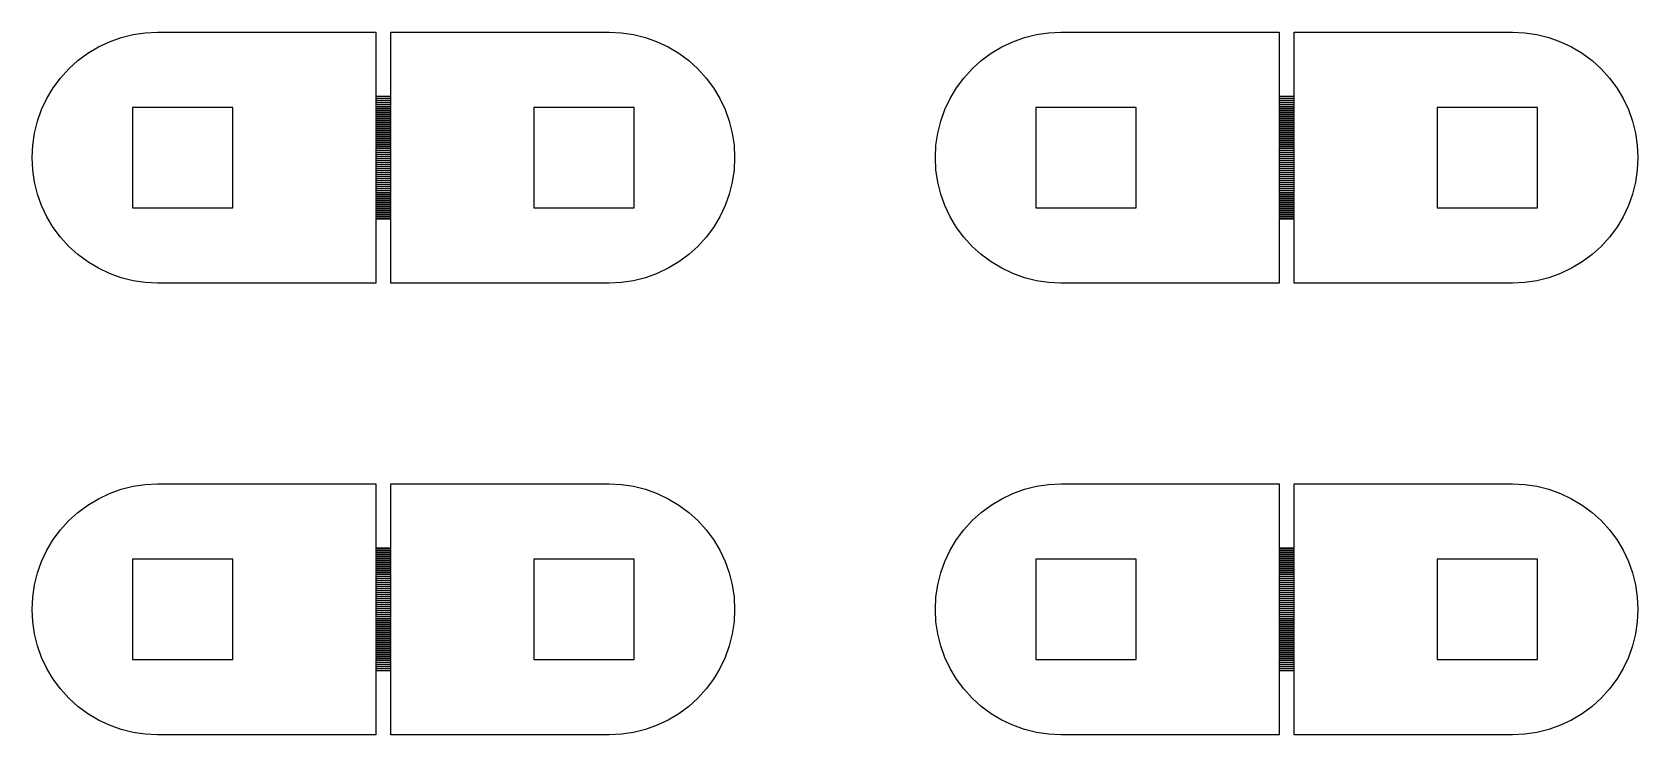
# Model space of a CAD drawing. Extents: x -17 to 130, y -40 to 112.
# Drawn here: x 20 to 52, y 20 to 34 of the extents above; entities that cross this region are included whole.
import ezdxf

# ---------------------------------------------------------------- set-up
doc = ezdxf.new("R2010")
doc.units = 0

msp = doc.modelspace()

# ---------------------------------------------------------------- linework, layer by layer
for p, q in [((21.7743, 33.8923), (22.0123, 33.952)), ((22.0123, 33.952), (22.255, 33.988)), ((22.255, 33.988), (22.5, 34)), ((22.5, 34), (26.85, 34)), ((26.85, 34), (26.85, 32.725)), ((27.15, 32.725), (27.15, 34)), ((27.15, 34), (31.5, 34)), ((31.5, 34), (31.745, 33.988)), ((31.745, 33.988), (31.9877, 33.952)), ((31.9877, 33.952), (32.2257, 33.8923)), ((39.7743, 33.8923), (40.0123, 33.952)), ((40.0123, 33.952), (40.255, 33.988)), ((40.255, 33.988), (40.5, 34)), ((40.5, 34), (44.85, 34)), ((44.85, 34), (44.85, 32.725)), ((45.15, 32.725), (45.15, 34)), ((45.15, 34), (49.5, 34)), ((49.5, 34), (49.745, 33.988)), ((49.745, 33.988), (49.9877, 33.952)), ((49.9877, 33.952), (50.2257, 33.8923)), ((21.1111, 33.5787), (21.3215, 33.7048)), ((21.3215, 33.7048), (21.5433, 33.8097)), ((21.5433, 33.8097), (21.7743, 33.8923)), ((32.2257, 33.8923), (32.4567, 33.8097)), ((32.4567, 33.8097), (32.6785, 33.7048)), ((32.6785, 33.7048), (32.8889, 33.5787)), ((39.1111, 33.5787), (39.3215, 33.7048)), ((39.3215, 33.7048), (39.5433, 33.8097)), ((39.5433, 33.8097), (39.7743, 33.8923)), ((50.2257, 33.8923), (50.4567, 33.8097)), ((50.4567, 33.8097), (50.6785, 33.7048)), ((50.6785, 33.7048), (50.8889, 33.5787)), ((20.7322, 33.2678), (20.914, 33.4325)), ((20.914, 33.4325), (21.1111, 33.5787)), ((32.8889, 33.5787), (33.086, 33.4325)), ((33.086, 33.4325), (33.2678, 33.2678)), ((38.7322, 33.2678), (38.914, 33.4325)), ((38.914, 33.4325), (39.1111, 33.5787)), ((50.8889, 33.5787), (51.086, 33.4325)), ((51.086, 33.4325), (51.2678, 33.2678)), ((20.4213, 32.8889), (20.5675, 33.086)), ((20.5675, 33.086), (20.7322, 33.2678)), ((33.2678, 33.2678), (33.4325, 33.086)), ((33.4325, 33.086), (33.5787, 32.8889)), ((38.4213, 32.8889), (38.5675, 33.086)), ((38.5675, 33.086), (38.7322, 33.2678)), ((51.2678, 33.2678), (51.4325, 33.086)), ((51.4325, 33.086), (51.5787, 32.8889)), ((20.1903, 32.4567), (20.2952, 32.6785)), ((20.2952, 32.6785), (20.4213, 32.8889)), ((26.85, 32.725), (27.15, 32.725)), ((27.15, 32.715), (26.85, 32.715)), ((26.85, 32.715), (26.85, 32.685)), ((26.85, 32.685), (27.15, 32.685)), ((27.15, 32.675), (26.85, 32.675)), ((26.85, 32.675), (26.85, 32.645)), ((26.85, 32.645), (27.15, 32.645)), ((27.15, 32.685), (27.15, 32.715)), ((27.15, 32.645), (27.15, 32.675)), ((33.5787, 32.8889), (33.7048, 32.6785)), ((33.7048, 32.6785), (33.8097, 32.4567)), ((38.1903, 32.4567), (38.2952, 32.6785)), ((38.2952, 32.6785), (38.4213, 32.8889)), ((44.85, 32.725), (45.15, 32.725)), ((45.15, 32.715), (44.85, 32.715)), ((44.85, 32.715), (44.85, 32.685)), ((44.85, 32.685), (45.15, 32.685)), ((45.15, 32.675), (44.85, 32.675)), ((44.85, 32.675), (44.85, 32.645)), ((44.85, 32.645), (45.15, 32.645)), ((45.15, 32.685), (45.15, 32.715)), ((45.15, 32.645), (45.15, 32.675)), ((51.5787, 32.8889), (51.7048, 32.6785)), ((51.7048, 32.6785), (51.8097, 32.4567)), ((20.1077, 32.2257), (20.1903, 32.4567)), ((24, 32.5), (22, 32.5)), ((22, 32.5), (22, 30.5)), ((24, 30.5), (24, 32.5)), ((27.15, 32.635), (26.85, 32.635)), ((26.85, 32.635), (26.85, 32.605)), ((26.85, 32.605), (27.15, 32.605)), ((27.15, 32.595), (26.85, 32.595)), ((26.85, 32.595), (26.85, 32.565)), ((26.85, 32.565), (27.15, 32.565)), ((27.15, 32.555), (26.85, 32.555)), ((26.85, 32.555), (26.85, 32.525)), ((26.85, 32.525), (27.15, 32.525)), ((27.15, 32.515), (26.85, 32.515)), ((26.85, 32.515), (26.85, 32.485)), ((26.85, 32.485), (27.15, 32.485)), ((27.15, 32.475), (26.85, 32.475)), ((26.85, 32.475), (26.85, 32.445)), ((26.85, 32.445), (27.15, 32.445)), ((27.15, 32.435), (26.85, 32.435)), ((26.85, 32.435), (26.85, 32.405)), ((26.85, 32.405), (27.15, 32.405)), ((27.15, 32.395), (26.85, 32.395)), ((26.85, 32.395), (26.85, 32.365)), ((26.85, 32.365), (27.15, 32.365)), ((27.15, 32.355), (26.85, 32.355)), ((26.85, 32.355), (26.85, 32.325)), ((26.85, 32.325), (27.15, 32.325)), ((27.15, 32.605), (27.15, 32.635)), ((27.15, 32.565), (27.15, 32.595)), ((27.15, 32.525), (27.15, 32.555)), ((27.15, 32.485), (27.15, 32.515)), ((27.15, 32.445), (27.15, 32.475)), ((27.15, 32.405), (27.15, 32.435)), ((27.15, 32.365), (27.15, 32.395)), ((27.15, 32.325), (27.15, 32.355)), ((32, 32.5), (30, 32.5)), ((30, 32.5), (30, 30.5)), ((32, 30.5), (32, 32.5)), ((33.8097, 32.4567), (33.8923, 32.2257)), ((38.1077, 32.2257), (38.1903, 32.4567)), ((42, 32.5), (40, 32.5)), ((40, 32.5), (40, 30.5)), ((42, 30.5), (42, 32.5)), ((45.15, 32.635), (44.85, 32.635)), ((44.85, 32.635), (44.85, 32.605)), ((44.85, 32.605), (45.15, 32.605)), ((45.15, 32.595), (44.85, 32.595)), ((44.85, 32.595), (44.85, 32.565)), ((44.85, 32.565), (45.15, 32.565)), ((45.15, 32.555), (44.85, 32.555)), ((44.85, 32.555), (44.85, 32.525)), ((44.85, 32.525), (45.15, 32.525)), ((45.15, 32.515), (44.85, 32.515)), ((44.85, 32.515), (44.85, 32.485)), ((44.85, 32.485), (45.15, 32.485)), ((45.15, 32.475), (44.85, 32.475)), ((44.85, 32.475), (44.85, 32.445)), ((44.85, 32.445), (45.15, 32.445)), ((45.15, 32.435), (44.85, 32.435)), ((44.85, 32.435), (44.85, 32.405)), ((44.85, 32.405), (45.15, 32.405)), ((45.15, 32.395), (44.85, 32.395)), ((44.85, 32.395), (44.85, 32.365)), ((44.85, 32.365), (45.15, 32.365)), ((45.15, 32.355), (44.85, 32.355)), ((44.85, 32.355), (44.85, 32.325)), ((44.85, 32.325), (45.15, 32.325)), ((45.15, 32.605), (45.15, 32.635)), ((45.15, 32.565), (45.15, 32.595)), ((45.15, 32.525), (45.15, 32.555)), ((45.15, 32.485), (45.15, 32.515)), ((45.15, 32.445), (45.15, 32.475)), ((45.15, 32.405), (45.15, 32.435)), ((45.15, 32.365), (45.15, 32.395)), ((45.15, 32.325), (45.15, 32.355)), ((50, 32.5), (48, 32.5)), ((48, 32.5), (48, 30.5)), ((50, 30.5), (50, 32.5)), ((51.8097, 32.4567), (51.8923, 32.2257)), ((20.048, 31.9877), (20.1077, 32.2257)), ((27.15, 32.315), (26.85, 32.315)), ((26.85, 32.315), (26.85, 32.285)), ((26.85, 32.285), (27.15, 32.285)), ((27.15, 32.275), (26.85, 32.275)), ((26.85, 32.275), (26.85, 32.245)), ((26.85, 32.245), (27.15, 32.245)), ((27.15, 32.235), (26.85, 32.235)), ((26.85, 32.235), (26.85, 32.205)), ((26.85, 32.205), (27.15, 32.205)), ((27.15, 32.195), (26.85, 32.195)), ((26.85, 32.195), (26.85, 32.165)), ((26.85, 32.165), (27.15, 32.165)), ((27.15, 32.155), (26.85, 32.155)), ((26.85, 32.155), (26.85, 32.125)), ((26.85, 32.125), (27.15, 32.125)), ((27.15, 32.115), (26.85, 32.115)), ((26.85, 32.115), (26.85, 32.085)), ((26.85, 32.085), (27.15, 32.085)), ((27.15, 32.075), (26.85, 32.075)), ((26.85, 32.075), (26.85, 32.045)), ((26.85, 32.045), (27.15, 32.045)), ((27.15, 32.035), (26.85, 32.035)), ((26.85, 32.035), (26.85, 32.005)), ((26.85, 32.005), (27.15, 32.005)), ((27.15, 32.285), (27.15, 32.315)), ((27.15, 32.245), (27.15, 32.275)), ((27.15, 32.205), (27.15, 32.235)), ((27.15, 32.165), (27.15, 32.195)), ((27.15, 32.125), (27.15, 32.155)), ((27.15, 32.085), (27.15, 32.115)), ((27.15, 32.045), (27.15, 32.075)), ((27.15, 32.005), (27.15, 32.035)), ((33.8923, 32.2257), (33.952, 31.9877)), ((38.048, 31.9877), (38.1077, 32.2257)), ((45.15, 32.315), (44.85, 32.315)), ((44.85, 32.315), (44.85, 32.285)), ((44.85, 32.285), (45.15, 32.285)), ((45.15, 32.275), (44.85, 32.275)), ((44.85, 32.275), (44.85, 32.245)), ((44.85, 32.245), (45.15, 32.245)), ((45.15, 32.235), (44.85, 32.235)), ((44.85, 32.235), (44.85, 32.205)), ((44.85, 32.205), (45.15, 32.205)), ((45.15, 32.195), (44.85, 32.195)), ((44.85, 32.195), (44.85, 32.165)), ((44.85, 32.165), (45.15, 32.165)), ((45.15, 32.155), (44.85, 32.155)), ((44.85, 32.155), (44.85, 32.125)), ((44.85, 32.125), (45.15, 32.125)), ((45.15, 32.115), (44.85, 32.115)), ((44.85, 32.115), (44.85, 32.085)), ((44.85, 32.085), (45.15, 32.085)), ((45.15, 32.075), (44.85, 32.075)), ((44.85, 32.075), (44.85, 32.045)), ((44.85, 32.045), (45.15, 32.045)), ((45.15, 32.035), (44.85, 32.035)), ((44.85, 32.035), (44.85, 32.005)), ((44.85, 32.005), (45.15, 32.005)), ((45.15, 32.285), (45.15, 32.315)), ((45.15, 32.245), (45.15, 32.275)), ((45.15, 32.205), (45.15, 32.235)), ((45.15, 32.165), (45.15, 32.195)), ((45.15, 32.125), (45.15, 32.155)), ((45.15, 32.085), (45.15, 32.115)), ((45.15, 32.045), (45.15, 32.075)), ((45.15, 32.005), (45.15, 32.035)), ((51.8923, 32.2257), (51.952, 31.9877)), ((20, 31.5), (20.012, 31.745)), ((20.012, 31.745), (20.048, 31.9877)), ((27.15, 31.995), (26.85, 31.995)), ((26.85, 31.995), (26.85, 31.965)), ((26.85, 31.965), (27.15, 31.965)), ((27.15, 31.955), (26.85, 31.955)), ((26.85, 31.955), (26.85, 31.925)), ((26.85, 31.925), (27.15, 31.925)), ((27.15, 31.915), (26.85, 31.915)), ((26.85, 31.915), (26.85, 31.885)), ((26.85, 31.885), (27.15, 31.885)), ((27.15, 31.875), (26.85, 31.875)), ((26.85, 31.875), (26.85, 31.845)), ((26.85, 31.845), (27.15, 31.845)), ((27.15, 31.835), (26.85, 31.835)), ((26.85, 31.835), (26.85, 31.805)), ((26.85, 31.805), (27.15, 31.805)), ((27.15, 31.795), (26.85, 31.795)), ((26.85, 31.795), (26.85, 31.765)), ((26.85, 31.765), (27.15, 31.765)), ((27.15, 31.755), (26.85, 31.755)), ((26.85, 31.755), (26.85, 31.725)), ((26.85, 31.725), (27.15, 31.725)), ((27.15, 31.715), (26.85, 31.715)), ((26.85, 31.715), (26.85, 31.685)), ((26.85, 31.685), (27.15, 31.685)), ((27.15, 31.965), (27.15, 31.995)), ((27.15, 31.925), (27.15, 31.955)), ((27.15, 31.885), (27.15, 31.915)), ((27.15, 31.845), (27.15, 31.875)), ((27.15, 31.805), (27.15, 31.835)), ((27.15, 31.765), (27.15, 31.795)), ((27.15, 31.725), (27.15, 31.755)), ((27.15, 31.685), (27.15, 31.715)), ((33.952, 31.9877), (33.988, 31.745)), ((33.988, 31.745), (34, 31.5)), ((38, 31.5), (38.012, 31.745)), ((38.012, 31.745), (38.048, 31.9877)), ((45.15, 31.995), (44.85, 31.995)), ((44.85, 31.995), (44.85, 31.965)), ((44.85, 31.965), (45.15, 31.965)), ((45.15, 31.955), (44.85, 31.955)), ((44.85, 31.955), (44.85, 31.925)), ((44.85, 31.925), (45.15, 31.925)), ((45.15, 31.915), (44.85, 31.915)), ((44.85, 31.915), (44.85, 31.885)), ((44.85, 31.885), (45.15, 31.885)), ((45.15, 31.875), (44.85, 31.875)), ((44.85, 31.875), (44.85, 31.845)), ((44.85, 31.845), (45.15, 31.845)), ((45.15, 31.835), (44.85, 31.835)), ((44.85, 31.835), (44.85, 31.805)), ((44.85, 31.805), (45.15, 31.805)), ((45.15, 31.795), (44.85, 31.795)), ((44.85, 31.795), (44.85, 31.765)), ((44.85, 31.765), (45.15, 31.765)), ((45.15, 31.755), (44.85, 31.755)), ((44.85, 31.755), (44.85, 31.725)), ((44.85, 31.725), (45.15, 31.725)), ((45.15, 31.715), (44.85, 31.715)), ((44.85, 31.715), (44.85, 31.685)), ((44.85, 31.685), (45.15, 31.685)), ((45.15, 31.965), (45.15, 31.995)), ((45.15, 31.925), (45.15, 31.955)), ((45.15, 31.885), (45.15, 31.915)), ((45.15, 31.845), (45.15, 31.875)), ((45.15, 31.805), (45.15, 31.835)), ((45.15, 31.765), (45.15, 31.795)), ((45.15, 31.725), (45.15, 31.755)), ((45.15, 31.685), (45.15, 31.715)), ((51.952, 31.9877), (51.988, 31.745)), ((51.988, 31.745), (52, 31.5)), ((20.012, 31.255), (20, 31.5)), ((27.15, 31.675), (26.85, 31.675)), ((26.85, 31.675), (26.85, 31.645)), ((26.85, 31.645), (27.15, 31.645)), ((27.15, 31.635), (26.85, 31.635)), ((26.85, 31.635), (26.85, 31.605)), ((26.85, 31.605), (27.15, 31.605)), ((27.15, 31.595), (26.85, 31.595)), ((26.85, 31.595), (26.85, 31.565)), ((26.85, 31.565), (27.15, 31.565)), ((27.15, 31.555), (26.85, 31.555)), ((26.85, 31.555), (26.85, 31.525)), ((26.85, 31.525), (27.15, 31.525)), ((27.15, 31.515), (26.85, 31.515)), ((26.85, 31.515), (26.85, 31.485)), ((26.85, 31.485), (27.15, 31.485)), ((27.15, 31.475), (26.85, 31.475)), ((26.85, 31.475), (26.85, 31.445)), ((26.85, 31.445), (27.15, 31.445)), ((27.15, 31.435), (26.85, 31.435)), ((26.85, 31.435), (26.85, 31.405)), ((26.85, 31.405), (27.15, 31.405)), ((27.15, 31.395), (26.85, 31.395)), ((26.85, 31.395), (26.85, 31.365)), ((26.85, 31.365), (27.15, 31.365)), ((27.15, 31.645), (27.15, 31.675)), ((27.15, 31.605), (27.15, 31.635)), ((27.15, 31.565), (27.15, 31.595)), ((27.15, 31.525), (27.15, 31.555)), ((27.15, 31.485), (27.15, 31.515)), ((27.15, 31.445), (27.15, 31.475)), ((27.15, 31.405), (27.15, 31.435)), ((27.15, 31.365), (27.15, 31.395)), ((34, 31.5), (33.988, 31.255)), ((38.012, 31.255), (38, 31.5)), ((45.15, 31.675), (44.85, 31.675)), ((44.85, 31.675), (44.85, 31.645)), ((44.85, 31.645), (45.15, 31.645)), ((45.15, 31.635), (44.85, 31.635)), ((44.85, 31.635), (44.85, 31.605)), ((44.85, 31.605), (45.15, 31.605)), ((45.15, 31.595), (44.85, 31.595)), ((44.85, 31.595), (44.85, 31.565)), ((44.85, 31.565), (45.15, 31.565)), ((45.15, 31.555), (44.85, 31.555)), ((44.85, 31.555), (44.85, 31.525)), ((44.85, 31.525), (45.15, 31.525)), ((45.15, 31.515), (44.85, 31.515)), ((44.85, 31.515), (44.85, 31.485)), ((44.85, 31.485), (45.15, 31.485)), ((45.15, 31.475), (44.85, 31.475)), ((44.85, 31.475), (44.85, 31.445)), ((44.85, 31.445), (45.15, 31.445)), ((45.15, 31.435), (44.85, 31.435)), ((44.85, 31.435), (44.85, 31.405)), ((44.85, 31.405), (45.15, 31.405)), ((45.15, 31.395), (44.85, 31.395)), ((44.85, 31.395), (44.85, 31.365)), ((44.85, 31.365), (45.15, 31.365)), ((45.15, 31.645), (45.15, 31.675)), ((45.15, 31.605), (45.15, 31.635)), ((45.15, 31.565), (45.15, 31.595)), ((45.15, 31.525), (45.15, 31.555)), ((45.15, 31.485), (45.15, 31.515)), ((45.15, 31.445), (45.15, 31.475)), ((45.15, 31.405), (45.15, 31.435)), ((45.15, 31.365), (45.15, 31.395)), ((52, 31.5), (51.988, 31.255)), ((20.048, 31.0123), (20.012, 31.255)), ((27.15, 31.355), (26.85, 31.355)), ((26.85, 31.355), (26.85, 31.325)), ((26.85, 31.325), (27.15, 31.325)), ((27.15, 31.315), (26.85, 31.315)), ((26.85, 31.315), (26.85, 31.285)), ((26.85, 31.285), (27.15, 31.285)), ((27.15, 31.275), (26.85, 31.275)), ((26.85, 31.275), (26.85, 31.245)), ((26.85, 31.245), (27.15, 31.245)), ((27.15, 31.235), (26.85, 31.235)), ((26.85, 31.235), (26.85, 31.205)), ((26.85, 31.205), (27.15, 31.205)), ((27.15, 31.195), (26.85, 31.195)), ((26.85, 31.195), (26.85, 31.165)), ((26.85, 31.165), (27.15, 31.165)), ((27.15, 31.155), (26.85, 31.155)), ((26.85, 31.155), (26.85, 31.125)), ((26.85, 31.125), (27.15, 31.125)), ((27.15, 31.115), (26.85, 31.115)), ((26.85, 31.115), (26.85, 31.085)), ((26.85, 31.085), (27.15, 31.085)), ((27.15, 31.075), (26.85, 31.075)), ((26.85, 31.075), (26.85, 31.045)), ((26.85, 31.045), (27.15, 31.045)), ((27.15, 31.325), (27.15, 31.355)), ((27.15, 31.285), (27.15, 31.315)), ((27.15, 31.245), (27.15, 31.275)), ((27.15, 31.205), (27.15, 31.235)), ((27.15, 31.165), (27.15, 31.195)), ((27.15, 31.125), (27.15, 31.155)), ((27.15, 31.085), (27.15, 31.115)), ((27.15, 31.045), (27.15, 31.075)), ((33.988, 31.255), (33.952, 31.0123)), ((38.048, 31.0123), (38.012, 31.255)), ((45.15, 31.355), (44.85, 31.355)), ((44.85, 31.355), (44.85, 31.325)), ((44.85, 31.325), (45.15, 31.325)), ((45.15, 31.315), (44.85, 31.315)), ((44.85, 31.315), (44.85, 31.285)), ((44.85, 31.285), (45.15, 31.285)), ((45.15, 31.275), (44.85, 31.275)), ((44.85, 31.275), (44.85, 31.245)), ((44.85, 31.245), (45.15, 31.245)), ((45.15, 31.235), (44.85, 31.235)), ((44.85, 31.235), (44.85, 31.205)), ((44.85, 31.205), (45.15, 31.205)), ((45.15, 31.195), (44.85, 31.195)), ((44.85, 31.195), (44.85, 31.165)), ((44.85, 31.165), (45.15, 31.165)), ((45.15, 31.155), (44.85, 31.155)), ((44.85, 31.155), (44.85, 31.125)), ((44.85, 31.125), (45.15, 31.125)), ((45.15, 31.115), (44.85, 31.115)), ((44.85, 31.115), (44.85, 31.085)), ((44.85, 31.085), (45.15, 31.085)), ((45.15, 31.075), (44.85, 31.075)), ((44.85, 31.075), (44.85, 31.045)), ((44.85, 31.045), (45.15, 31.045)), ((45.15, 31.325), (45.15, 31.355)), ((45.15, 31.285), (45.15, 31.315)), ((45.15, 31.245), (45.15, 31.275)), ((45.15, 31.205), (45.15, 31.235)), ((45.15, 31.165), (45.15, 31.195)), ((45.15, 31.125), (45.15, 31.155)), ((45.15, 31.085), (45.15, 31.115)), ((45.15, 31.045), (45.15, 31.075)), ((51.988, 31.255), (51.952, 31.0123)), ((20.1077, 30.7743), (20.048, 31.0123)), ((20.1903, 30.5433), (20.1077, 30.7743)), ((27.15, 31.035), (26.85, 31.035)), ((26.85, 31.035), (26.85, 31.005)), ((26.85, 31.005), (27.15, 31.005)), ((27.15, 30.995), (26.85, 30.995)), ((26.85, 30.995), (26.85, 30.965)), ((26.85, 30.965), (27.15, 30.965)), ((27.15, 30.955), (26.85, 30.955)), ((26.85, 30.955), (26.85, 30.925)), ((26.85, 30.925), (27.15, 30.925)), ((27.15, 30.915), (26.85, 30.915)), ((26.85, 30.915), (26.85, 30.885)), ((26.85, 30.885), (27.15, 30.885)), ((27.15, 30.875), (26.85, 30.875)), ((26.85, 30.875), (26.85, 30.845)), ((26.85, 30.845), (27.15, 30.845)), ((27.15, 30.835), (26.85, 30.835)), ((26.85, 30.835), (26.85, 30.805)), ((26.85, 30.805), (27.15, 30.805)), ((27.15, 30.795), (26.85, 30.795)), ((26.85, 30.795), (26.85, 30.765)), ((26.85, 30.765), (27.15, 30.765)), ((27.15, 30.755), (26.85, 30.755)), ((26.85, 30.755), (26.85, 30.725)), ((26.85, 30.725), (27.15, 30.725)), ((27.15, 31.005), (27.15, 31.035)), ((27.15, 30.965), (27.15, 30.995)), ((27.15, 30.925), (27.15, 30.955)), ((27.15, 30.885), (27.15, 30.915)), ((27.15, 30.845), (27.15, 30.875)), ((27.15, 30.805), (27.15, 30.835)), ((27.15, 30.765), (27.15, 30.795)), ((27.15, 30.725), (27.15, 30.755)), ((33.8923, 30.7743), (33.8097, 30.5433)), ((33.952, 31.0123), (33.8923, 30.7743)), ((38.1077, 30.7743), (38.048, 31.0123)), ((38.1903, 30.5433), (38.1077, 30.7743)), ((45.15, 31.035), (44.85, 31.035)), ((44.85, 31.035), (44.85, 31.005)), ((44.85, 31.005), (45.15, 31.005)), ((45.15, 30.995), (44.85, 30.995)), ((44.85, 30.995), (44.85, 30.965)), ((44.85, 30.965), (45.15, 30.965)), ((45.15, 30.955), (44.85, 30.955)), ((44.85, 30.955), (44.85, 30.925)), ((44.85, 30.925), (45.15, 30.925)), ((45.15, 30.915), (44.85, 30.915)), ((44.85, 30.915), (44.85, 30.885)), ((44.85, 30.885), (45.15, 30.885)), ((45.15, 30.875), (44.85, 30.875)), ((44.85, 30.875), (44.85, 30.845)), ((44.85, 30.845), (45.15, 30.845)), ((45.15, 30.835), (44.85, 30.835)), ((44.85, 30.835), (44.85, 30.805)), ((44.85, 30.805), (45.15, 30.805)), ((45.15, 30.795), (44.85, 30.795)), ((44.85, 30.795), (44.85, 30.765)), ((44.85, 30.765), (45.15, 30.765)), ((45.15, 30.755), (44.85, 30.755)), ((44.85, 30.755), (44.85, 30.725)), ((44.85, 30.725), (45.15, 30.725)), ((45.15, 31.005), (45.15, 31.035)), ((45.15, 30.965), (45.15, 30.995)), ((45.15, 30.925), (45.15, 30.955)), ((45.15, 30.885), (45.15, 30.915)), ((45.15, 30.845), (45.15, 30.875)), ((45.15, 30.805), (45.15, 30.835)), ((45.15, 30.765), (45.15, 30.795)), ((45.15, 30.725), (45.15, 30.755)), ((51.8923, 30.7743), (51.8097, 30.5433)), ((51.952, 31.0123), (51.8923, 30.7743)), ((20.2952, 30.3215), (20.1903, 30.5433)), ((22, 30.5), (24, 30.5)), ((27.15, 30.715), (26.85, 30.715)), ((26.85, 30.715), (26.85, 30.685)), ((26.85, 30.685), (27.15, 30.685)), ((27.15, 30.675), (26.85, 30.675)), ((26.85, 30.675), (26.85, 30.645)), ((26.85, 30.645), (27.15, 30.645)), ((27.15, 30.635), (26.85, 30.635)), ((26.85, 30.635), (26.85, 30.605)), ((26.85, 30.605), (27.15, 30.605)), ((27.15, 30.595), (26.85, 30.595)), ((26.85, 30.595), (26.85, 30.565)), ((26.85, 30.565), (27.15, 30.565)), ((27.15, 30.555), (26.85, 30.555)), ((26.85, 30.555), (26.85, 30.525)), ((26.85, 30.525), (27.15, 30.525)), ((27.15, 30.515), (26.85, 30.515)), ((26.85, 30.515), (26.85, 30.485)), ((26.85, 30.485), (27.15, 30.485)), ((27.15, 30.475), (26.85, 30.475)), ((26.85, 30.475), (26.85, 30.445)), ((26.85, 30.445), (27.15, 30.445)), ((27.15, 30.435), (26.85, 30.435)), ((26.85, 30.435), (26.85, 30.405)), ((26.85, 30.405), (27.15, 30.405)), ((27.15, 30.685), (27.15, 30.715)), ((27.15, 30.645), (27.15, 30.675)), ((27.15, 30.605), (27.15, 30.635)), ((27.15, 30.565), (27.15, 30.595)), ((27.15, 30.525), (27.15, 30.555)), ((27.15, 30.485), (27.15, 30.515)), ((27.15, 30.445), (27.15, 30.475)), ((27.15, 30.405), (27.15, 30.435)), ((30, 30.5), (32, 30.5)), ((33.8097, 30.5433), (33.7048, 30.3215)), ((38.2952, 30.3215), (38.1903, 30.5433)), ((40, 30.5), (42, 30.5)), ((45.15, 30.715), (44.85, 30.715)), ((44.85, 30.715), (44.85, 30.685)), ((44.85, 30.685), (45.15, 30.685)), ((45.15, 30.675), (44.85, 30.675)), ((44.85, 30.675), (44.85, 30.645)), ((44.85, 30.645), (45.15, 30.645)), ((45.15, 30.635), (44.85, 30.635)), ((44.85, 30.635), (44.85, 30.605)), ((44.85, 30.605), (45.15, 30.605)), ((45.15, 30.595), (44.85, 30.595)), ((44.85, 30.595), (44.85, 30.565)), ((44.85, 30.565), (45.15, 30.565)), ((45.15, 30.555), (44.85, 30.555)), ((44.85, 30.555), (44.85, 30.525)), ((44.85, 30.525), (45.15, 30.525)), ((45.15, 30.515), (44.85, 30.515)), ((44.85, 30.515), (44.85, 30.485)), ((44.85, 30.485), (45.15, 30.485)), ((45.15, 30.475), (44.85, 30.475)), ((44.85, 30.475), (44.85, 30.445)), ((44.85, 30.445), (45.15, 30.445)), ((45.15, 30.435), (44.85, 30.435)), ((44.85, 30.435), (44.85, 30.405)), ((44.85, 30.405), (45.15, 30.405)), ((45.15, 30.685), (45.15, 30.715)), ((45.15, 30.645), (45.15, 30.675)), ((45.15, 30.605), (45.15, 30.635)), ((45.15, 30.565), (45.15, 30.595)), ((45.15, 30.525), (45.15, 30.555)), ((45.15, 30.485), (45.15, 30.515)), ((45.15, 30.445), (45.15, 30.475)), ((45.15, 30.405), (45.15, 30.435)), ((48, 30.5), (50, 30.5)), ((51.8097, 30.5433), (51.7048, 30.3215)), ((20.4213, 30.1111), (20.2952, 30.3215)), ((20.5675, 29.914), (20.4213, 30.1111)), ((27.15, 30.395), (26.85, 30.395)), ((26.85, 30.395), (26.85, 30.365)), ((26.85, 30.365), (27.15, 30.365)), ((27.15, 30.355), (26.85, 30.355)), ((26.85, 30.355), (26.85, 30.325)), ((26.85, 30.325), (27.15, 30.325)), ((27.15, 30.315), (26.85, 30.315)), ((26.85, 30.315), (26.85, 30.285)), ((26.85, 30.285), (27.15, 30.285)), ((27.15, 30.275), (26.85, 30.275)), ((26.85, 30.275), (26.85, 29)), ((27.15, 30.365), (27.15, 30.395)), ((27.15, 30.325), (27.15, 30.355)), ((27.15, 30.285), (27.15, 30.315)), ((27.15, 29), (27.15, 30.275)), ((33.5787, 30.1111), (33.4325, 29.914)), ((33.7048, 30.3215), (33.5787, 30.1111)), ((38.4213, 30.1111), (38.2952, 30.3215)), ((38.5675, 29.914), (38.4213, 30.1111)), ((45.15, 30.395), (44.85, 30.395)), ((44.85, 30.395), (44.85, 30.365)), ((44.85, 30.365), (45.15, 30.365)), ((45.15, 30.355), (44.85, 30.355)), ((44.85, 30.355), (44.85, 30.325)), ((44.85, 30.325), (45.15, 30.325)), ((45.15, 30.315), (44.85, 30.315)), ((44.85, 30.315), (44.85, 30.285)), ((44.85, 30.285), (45.15, 30.285)), ((45.15, 30.275), (44.85, 30.275)), ((44.85, 30.275), (44.85, 29)), ((45.15, 30.365), (45.15, 30.395)), ((45.15, 30.325), (45.15, 30.355)), ((45.15, 30.285), (45.15, 30.315)), ((45.15, 29), (45.15, 30.275)), ((51.5787, 30.1111), (51.4325, 29.914)), ((51.7048, 30.3215), (51.5787, 30.1111)), ((20.7322, 29.7322), (20.5675, 29.914)), ((33.4325, 29.914), (33.2678, 29.7322)), ((38.7322, 29.7322), (38.5675, 29.914)), ((51.4325, 29.914), (51.2678, 29.7322)), ((20.914, 29.5675), (20.7322, 29.7322)), ((21.1111, 29.4213), (20.914, 29.5675)), ((33.086, 29.5675), (32.8889, 29.4213)), ((33.2678, 29.7322), (33.086, 29.5675)), ((38.914, 29.5675), (38.7322, 29.7322)), ((39.1111, 29.4213), (38.914, 29.5675)), ((51.086, 29.5675), (50.8889, 29.4213)), ((51.2678, 29.7322), (51.086, 29.5675)), ((21.3215, 29.2952), (21.1111, 29.4213)), ((21.5433, 29.1903), (21.3215, 29.2952)), ((21.7743, 29.1077), (21.5433, 29.1903)), ((32.4567, 29.1903), (32.2257, 29.1077)), ((32.6785, 29.2952), (32.4567, 29.1903)), ((32.8889, 29.4213), (32.6785, 29.2952)), ((39.3215, 29.2952), (39.1111, 29.4213)), ((39.5433, 29.1903), (39.3215, 29.2952)), ((39.7743, 29.1077), (39.5433, 29.1903)), ((50.4567, 29.1903), (50.2257, 29.1077)), ((50.6785, 29.2952), (50.4567, 29.1903)), ((50.8889, 29.4213), (50.6785, 29.2952)), ((22.0123, 29.048), (21.7743, 29.1077)), ((22.255, 29.012), (22.0123, 29.048)), ((22.5, 29), (22.255, 29.012)), ((26.85, 29), (22.5, 29)), ((31.5, 29), (27.15, 29)), ((31.745, 29.012), (31.5, 29)), ((31.9877, 29.048), (31.745, 29.012)), ((32.2257, 29.1077), (31.9877, 29.048)), ((40.0123, 29.048), (39.7743, 29.1077)), ((40.255, 29.012), (40.0123, 29.048)), ((40.5, 29), (40.255, 29.012)), ((44.85, 29), (40.5, 29)), ((49.5, 29), (45.15, 29)), ((49.745, 29.012), (49.5, 29)), ((49.9877, 29.048), (49.745, 29.012)), ((50.2257, 29.1077), (49.9877, 29.048)), ((22.0123, 24.952), (22.255, 24.988)), ((22.255, 24.988), (22.5, 25)), ((22.5, 25), (26.85, 25)), ((26.85, 25), (26.85, 23.725)), ((27.15, 23.725), (27.15, 25)), ((27.15, 25), (31.5, 25)), ((31.5, 25), (31.745, 24.988)), ((31.745, 24.988), (31.9877, 24.952)), ((40.0123, 24.952), (40.255, 24.988)), ((40.255, 24.988), (40.5, 25)), ((40.5, 25), (44.85, 25)), ((44.85, 25), (44.85, 23.725)), ((45.15, 23.725), (45.15, 25)), ((45.15, 25), (49.5, 25)), ((49.5, 25), (49.745, 24.988)), ((49.745, 24.988), (49.9877, 24.952)), ((21.1111, 24.5787), (21.3215, 24.7048)), ((21.3215, 24.7048), (21.5433, 24.8097)), ((21.5433, 24.8097), (21.7743, 24.8923)), ((21.7743, 24.8923), (22.0123, 24.952)), ((31.9877, 24.952), (32.2257, 24.8923)), ((32.2257, 24.8923), (32.4567, 24.8097)), ((32.4567, 24.8097), (32.6785, 24.7048)), ((32.6785, 24.7048), (32.8889, 24.5787)), ((39.1111, 24.5787), (39.3215, 24.7048)), ((39.3215, 24.7048), (39.5433, 24.8097)), ((39.5433, 24.8097), (39.7743, 24.8923)), ((39.7743, 24.8923), (40.0123, 24.952)), ((49.9877, 24.952), (50.2257, 24.8923)), ((50.2257, 24.8923), (50.4567, 24.8097)), ((50.4567, 24.8097), (50.6785, 24.7048)), ((50.6785, 24.7048), (50.8889, 24.5787)), ((20.7322, 24.2678), (20.914, 24.4325)), ((20.914, 24.4325), (21.1111, 24.5787)), ((32.8889, 24.5787), (33.086, 24.4325)), ((33.086, 24.4325), (33.2678, 24.2678)), ((38.7322, 24.2678), (38.914, 24.4325)), ((38.914, 24.4325), (39.1111, 24.5787)), ((50.8889, 24.5787), (51.086, 24.4325)), ((51.086, 24.4325), (51.2678, 24.2678)), ((20.4213, 23.8889), (20.5675, 24.086)), ((20.5675, 24.086), (20.7322, 24.2678)), ((33.2678, 24.2678), (33.4325, 24.086)), ((33.4325, 24.086), (33.5787, 23.8889)), ((38.4213, 23.8889), (38.5675, 24.086)), ((38.5675, 24.086), (38.7322, 24.2678)), ((51.2678, 24.2678), (51.4325, 24.086)), ((51.4325, 24.086), (51.5787, 23.8889)), ((20.2952, 23.6785), (20.4213, 23.8889)), ((26.85, 23.725), (27.15, 23.725)), ((27.15, 23.715), (26.85, 23.715)), ((26.85, 23.715), (26.85, 23.685)), ((26.85, 23.685), (27.15, 23.685)), ((27.15, 23.685), (27.15, 23.715)), ((33.5787, 23.8889), (33.7048, 23.6785)), ((38.2952, 23.6785), (38.4213, 23.8889)), ((44.85, 23.725), (45.15, 23.725)), ((45.15, 23.715), (44.85, 23.715)), ((44.85, 23.715), (44.85, 23.685)), ((44.85, 23.685), (45.15, 23.685)), ((45.15, 23.685), (45.15, 23.715)), ((51.5787, 23.8889), (51.7048, 23.6785)), ((20.1077, 23.2257), (20.1903, 23.4567)), ((20.1903, 23.4567), (20.2952, 23.6785)), ((24, 23.5), (22, 23.5)), ((22, 23.5), (22, 21.5)), ((24, 21.5), (24, 23.5)), ((27.15, 23.675), (26.85, 23.675)), ((26.85, 23.675), (26.85, 23.645)), ((26.85, 23.645), (27.15, 23.645)), ((27.15, 23.635), (26.85, 23.635)), ((26.85, 23.635), (26.85, 23.605)), ((26.85, 23.605), (27.15, 23.605)), ((27.15, 23.595), (26.85, 23.595)), ((26.85, 23.595), (26.85, 23.565)), ((26.85, 23.565), (27.15, 23.565)), ((27.15, 23.555), (26.85, 23.555)), ((26.85, 23.555), (26.85, 23.525)), ((26.85, 23.525), (27.15, 23.525)), ((27.15, 23.515), (26.85, 23.515)), ((26.85, 23.515), (26.85, 23.485)), ((26.85, 23.485), (27.15, 23.485)), ((27.15, 23.475), (26.85, 23.475)), ((26.85, 23.475), (26.85, 23.445)), ((26.85, 23.445), (27.15, 23.445)), ((27.15, 23.435), (26.85, 23.435)), ((26.85, 23.435), (26.85, 23.405)), ((26.85, 23.405), (27.15, 23.405)), ((27.15, 23.395), (26.85, 23.395)), ((26.85, 23.395), (26.85, 23.365)), ((26.85, 23.365), (27.15, 23.365)), ((27.15, 23.645), (27.15, 23.675)), ((27.15, 23.605), (27.15, 23.635)), ((27.15, 23.565), (27.15, 23.595)), ((27.15, 23.525), (27.15, 23.555)), ((27.15, 23.485), (27.15, 23.515)), ((27.15, 23.445), (27.15, 23.475)), ((27.15, 23.405), (27.15, 23.435)), ((27.15, 23.365), (27.15, 23.395)), ((32, 23.5), (30, 23.5)), ((30, 23.5), (30, 21.5)), ((32, 21.5), (32, 23.5)), ((33.7048, 23.6785), (33.8097, 23.4567)), ((33.8097, 23.4567), (33.8923, 23.2257)), ((38.1077, 23.2257), (38.1903, 23.4567)), ((38.1903, 23.4567), (38.2952, 23.6785)), ((42, 23.5), (40, 23.5)), ((40, 23.5), (40, 21.5)), ((42, 21.5), (42, 23.5)), ((45.15, 23.675), (44.85, 23.675)), ((44.85, 23.675), (44.85, 23.645)), ((44.85, 23.645), (45.15, 23.645)), ((45.15, 23.635), (44.85, 23.635)), ((44.85, 23.635), (44.85, 23.605)), ((44.85, 23.605), (45.15, 23.605)), ((45.15, 23.595), (44.85, 23.595)), ((44.85, 23.595), (44.85, 23.565)), ((44.85, 23.565), (45.15, 23.565)), ((45.15, 23.555), (44.85, 23.555)), ((44.85, 23.555), (44.85, 23.525)), ((44.85, 23.525), (45.15, 23.525)), ((45.15, 23.515), (44.85, 23.515)), ((44.85, 23.515), (44.85, 23.485)), ((44.85, 23.485), (45.15, 23.485)), ((45.15, 23.475), (44.85, 23.475)), ((44.85, 23.475), (44.85, 23.445)), ((44.85, 23.445), (45.15, 23.445)), ((45.15, 23.435), (44.85, 23.435)), ((44.85, 23.435), (44.85, 23.405)), ((44.85, 23.405), (45.15, 23.405)), ((45.15, 23.395), (44.85, 23.395)), ((44.85, 23.395), (44.85, 23.365)), ((44.85, 23.365), (45.15, 23.365)), ((45.15, 23.645), (45.15, 23.675)), ((45.15, 23.605), (45.15, 23.635)), ((45.15, 23.565), (45.15, 23.595)), ((45.15, 23.525), (45.15, 23.555)), ((45.15, 23.485), (45.15, 23.515)), ((45.15, 23.445), (45.15, 23.475)), ((45.15, 23.405), (45.15, 23.435)), ((45.15, 23.365), (45.15, 23.395)), ((50, 23.5), (48, 23.5)), ((48, 23.5), (48, 21.5)), ((50, 21.5), (50, 23.5)), ((51.7048, 23.6785), (51.8097, 23.4567)), ((51.8097, 23.4567), (51.8923, 23.2257)), ((20.048, 22.9877), (20.1077, 23.2257)), ((27.15, 23.355), (26.85, 23.355)), ((26.85, 23.355), (26.85, 23.325)), ((26.85, 23.325), (27.15, 23.325)), ((27.15, 23.315), (26.85, 23.315)), ((26.85, 23.315), (26.85, 23.285)), ((26.85, 23.285), (27.15, 23.285)), ((27.15, 23.275), (26.85, 23.275)), ((26.85, 23.275), (26.85, 23.245)), ((26.85, 23.245), (27.15, 23.245)), ((27.15, 23.235), (26.85, 23.235)), ((26.85, 23.235), (26.85, 23.205)), ((26.85, 23.205), (27.15, 23.205)), ((27.15, 23.195), (26.85, 23.195)), ((26.85, 23.195), (26.85, 23.165)), ((26.85, 23.165), (27.15, 23.165)), ((27.15, 23.155), (26.85, 23.155)), ((26.85, 23.155), (26.85, 23.125)), ((26.85, 23.125), (27.15, 23.125)), ((27.15, 23.115), (26.85, 23.115)), ((26.85, 23.115), (26.85, 23.085)), ((26.85, 23.085), (27.15, 23.085)), ((27.15, 23.075), (26.85, 23.075)), ((26.85, 23.075), (26.85, 23.045)), ((26.85, 23.045), (27.15, 23.045)), ((27.15, 23.325), (27.15, 23.355)), ((27.15, 23.285), (27.15, 23.315)), ((27.15, 23.245), (27.15, 23.275)), ((27.15, 23.205), (27.15, 23.235)), ((27.15, 23.165), (27.15, 23.195)), ((27.15, 23.125), (27.15, 23.155)), ((27.15, 23.085), (27.15, 23.115)), ((27.15, 23.045), (27.15, 23.075)), ((33.8923, 23.2257), (33.952, 22.9877)), ((38.048, 22.9877), (38.1077, 23.2257)), ((45.15, 23.355), (44.85, 23.355)), ((44.85, 23.355), (44.85, 23.325)), ((44.85, 23.325), (45.15, 23.325)), ((45.15, 23.315), (44.85, 23.315)), ((44.85, 23.315), (44.85, 23.285)), ((44.85, 23.285), (45.15, 23.285)), ((45.15, 23.275), (44.85, 23.275)), ((44.85, 23.275), (44.85, 23.245)), ((44.85, 23.245), (45.15, 23.245)), ((45.15, 23.235), (44.85, 23.235)), ((44.85, 23.235), (44.85, 23.205)), ((44.85, 23.205), (45.15, 23.205)), ((45.15, 23.195), (44.85, 23.195)), ((44.85, 23.195), (44.85, 23.165)), ((44.85, 23.165), (45.15, 23.165)), ((45.15, 23.155), (44.85, 23.155)), ((44.85, 23.155), (44.85, 23.125)), ((44.85, 23.125), (45.15, 23.125)), ((45.15, 23.115), (44.85, 23.115)), ((44.85, 23.115), (44.85, 23.085)), ((44.85, 23.085), (45.15, 23.085)), ((45.15, 23.075), (44.85, 23.075)), ((44.85, 23.075), (44.85, 23.045)), ((44.85, 23.045), (45.15, 23.045)), ((45.15, 23.325), (45.15, 23.355)), ((45.15, 23.285), (45.15, 23.315)), ((45.15, 23.245), (45.15, 23.275)), ((45.15, 23.205), (45.15, 23.235)), ((45.15, 23.165), (45.15, 23.195)), ((45.15, 23.125), (45.15, 23.155)), ((45.15, 23.085), (45.15, 23.115)), ((45.15, 23.045), (45.15, 23.075)), ((51.8923, 23.2257), (51.952, 22.9877)), ((20, 22.5), (20.012, 22.745)), ((20.012, 22.745), (20.048, 22.9877)), ((27.15, 23.035), (26.85, 23.035)), ((26.85, 23.035), (26.85, 23.005)), ((26.85, 23.005), (27.15, 23.005)), ((27.15, 22.995), (26.85, 22.995)), ((26.85, 22.995), (26.85, 22.965)), ((26.85, 22.965), (27.15, 22.965)), ((27.15, 22.955), (26.85, 22.955)), ((26.85, 22.955), (26.85, 22.925)), ((26.85, 22.925), (27.15, 22.925)), ((27.15, 22.915), (26.85, 22.915)), ((26.85, 22.915), (26.85, 22.885)), ((26.85, 22.885), (27.15, 22.885)), ((27.15, 22.875), (26.85, 22.875)), ((26.85, 22.875), (26.85, 22.845)), ((26.85, 22.845), (27.15, 22.845)), ((27.15, 22.835), (26.85, 22.835)), ((26.85, 22.835), (26.85, 22.805)), ((26.85, 22.805), (27.15, 22.805)), ((27.15, 22.795), (26.85, 22.795)), ((26.85, 22.795), (26.85, 22.765)), ((26.85, 22.765), (27.15, 22.765)), ((27.15, 22.755), (26.85, 22.755)), ((26.85, 22.755), (26.85, 22.725)), ((26.85, 22.725), (27.15, 22.725)), ((27.15, 23.005), (27.15, 23.035)), ((27.15, 22.965), (27.15, 22.995)), ((27.15, 22.925), (27.15, 22.955)), ((27.15, 22.885), (27.15, 22.915)), ((27.15, 22.845), (27.15, 22.875)), ((27.15, 22.805), (27.15, 22.835)), ((27.15, 22.765), (27.15, 22.795)), ((27.15, 22.725), (27.15, 22.755)), ((33.952, 22.9877), (33.988, 22.745)), ((33.988, 22.745), (34, 22.5)), ((38, 22.5), (38.012, 22.745)), ((38.012, 22.745), (38.048, 22.9877)), ((45.15, 23.035), (44.85, 23.035)), ((44.85, 23.035), (44.85, 23.005)), ((44.85, 23.005), (45.15, 23.005)), ((45.15, 22.995), (44.85, 22.995)), ((44.85, 22.995), (44.85, 22.965)), ((44.85, 22.965), (45.15, 22.965)), ((45.15, 22.955), (44.85, 22.955)), ((44.85, 22.955), (44.85, 22.925)), ((44.85, 22.925), (45.15, 22.925)), ((45.15, 22.915), (44.85, 22.915)), ((44.85, 22.915), (44.85, 22.885)), ((44.85, 22.885), (45.15, 22.885)), ((45.15, 22.875), (44.85, 22.875)), ((44.85, 22.875), (44.85, 22.845)), ((44.85, 22.845), (45.15, 22.845)), ((45.15, 22.835), (44.85, 22.835)), ((44.85, 22.835), (44.85, 22.805)), ((44.85, 22.805), (45.15, 22.805)), ((45.15, 22.795), (44.85, 22.795)), ((44.85, 22.795), (44.85, 22.765)), ((44.85, 22.765), (45.15, 22.765)), ((45.15, 22.755), (44.85, 22.755)), ((44.85, 22.755), (44.85, 22.725)), ((44.85, 22.725), (45.15, 22.725)), ((45.15, 23.005), (45.15, 23.035)), ((45.15, 22.965), (45.15, 22.995)), ((45.15, 22.925), (45.15, 22.955)), ((45.15, 22.885), (45.15, 22.915)), ((45.15, 22.845), (45.15, 22.875)), ((45.15, 22.805), (45.15, 22.835)), ((45.15, 22.765), (45.15, 22.795)), ((45.15, 22.725), (45.15, 22.755)), ((51.952, 22.9877), (51.988, 22.745)), ((51.988, 22.745), (52, 22.5)), ((20.012, 22.255), (20, 22.5)), ((27.15, 22.715), (26.85, 22.715)), ((26.85, 22.715), (26.85, 22.685)), ((26.85, 22.685), (27.15, 22.685)), ((27.15, 22.675), (26.85, 22.675)), ((26.85, 22.675), (26.85, 22.645)), ((26.85, 22.645), (27.15, 22.645)), ((27.15, 22.635), (26.85, 22.635)), ((26.85, 22.635), (26.85, 22.605)), ((26.85, 22.605), (27.15, 22.605)), ((27.15, 22.595), (26.85, 22.595)), ((26.85, 22.595), (26.85, 22.565)), ((26.85, 22.565), (27.15, 22.565)), ((27.15, 22.555), (26.85, 22.555)), ((26.85, 22.555), (26.85, 22.525)), ((26.85, 22.525), (27.15, 22.525)), ((27.15, 22.515), (26.85, 22.515)), ((26.85, 22.515), (26.85, 22.485)), ((26.85, 22.485), (27.15, 22.485)), ((27.15, 22.475), (26.85, 22.475)), ((26.85, 22.475), (26.85, 22.445)), ((26.85, 22.445), (27.15, 22.445)), ((27.15, 22.435), (26.85, 22.435)), ((26.85, 22.435), (26.85, 22.405)), ((26.85, 22.405), (27.15, 22.405)), ((27.15, 22.685), (27.15, 22.715)), ((27.15, 22.645), (27.15, 22.675)), ((27.15, 22.605), (27.15, 22.635)), ((27.15, 22.565), (27.15, 22.595)), ((27.15, 22.525), (27.15, 22.555)), ((27.15, 22.485), (27.15, 22.515)), ((27.15, 22.445), (27.15, 22.475)), ((27.15, 22.405), (27.15, 22.435)), ((34, 22.5), (33.988, 22.255)), ((38.012, 22.255), (38, 22.5)), ((45.15, 22.715), (44.85, 22.715)), ((44.85, 22.715), (44.85, 22.685)), ((44.85, 22.685), (45.15, 22.685)), ((45.15, 22.675), (44.85, 22.675)), ((44.85, 22.675), (44.85, 22.645)), ((44.85, 22.645), (45.15, 22.645)), ((45.15, 22.635), (44.85, 22.635)), ((44.85, 22.635), (44.85, 22.605)), ((44.85, 22.605), (45.15, 22.605)), ((45.15, 22.595), (44.85, 22.595)), ((44.85, 22.595), (44.85, 22.565)), ((44.85, 22.565), (45.15, 22.565)), ((45.15, 22.555), (44.85, 22.555)), ((44.85, 22.555), (44.85, 22.525)), ((44.85, 22.525), (45.15, 22.525)), ((45.15, 22.515), (44.85, 22.515)), ((44.85, 22.515), (44.85, 22.485)), ((44.85, 22.485), (45.15, 22.485)), ((45.15, 22.475), (44.85, 22.475)), ((44.85, 22.475), (44.85, 22.445)), ((44.85, 22.445), (45.15, 22.445)), ((45.15, 22.435), (44.85, 22.435)), ((44.85, 22.435), (44.85, 22.405)), ((44.85, 22.405), (45.15, 22.405)), ((45.15, 22.685), (45.15, 22.715)), ((45.15, 22.645), (45.15, 22.675)), ((45.15, 22.605), (45.15, 22.635)), ((45.15, 22.565), (45.15, 22.595)), ((45.15, 22.525), (45.15, 22.555)), ((45.15, 22.485), (45.15, 22.515)), ((45.15, 22.445), (45.15, 22.475)), ((45.15, 22.405), (45.15, 22.435)), ((52, 22.5), (51.988, 22.255)), ((20.048, 22.0123), (20.012, 22.255)), ((27.15, 22.395), (26.85, 22.395)), ((26.85, 22.395), (26.85, 22.365)), ((26.85, 22.365), (27.15, 22.365)), ((27.15, 22.355), (26.85, 22.355)), ((26.85, 22.355), (26.85, 22.325)), ((26.85, 22.325), (27.15, 22.325)), ((27.15, 22.315), (26.85, 22.315)), ((26.85, 22.315), (26.85, 22.285)), ((26.85, 22.285), (27.15, 22.285)), ((27.15, 22.275), (26.85, 22.275)), ((26.85, 22.275), (26.85, 22.245)), ((26.85, 22.245), (27.15, 22.245)), ((27.15, 22.235), (26.85, 22.235)), ((26.85, 22.235), (26.85, 22.205)), ((26.85, 22.205), (27.15, 22.205)), ((27.15, 22.195), (26.85, 22.195)), ((26.85, 22.195), (26.85, 22.165)), ((26.85, 22.165), (27.15, 22.165)), ((27.15, 22.155), (26.85, 22.155)), ((26.85, 22.155), (26.85, 22.125)), ((26.85, 22.125), (27.15, 22.125)), ((27.15, 22.115), (26.85, 22.115)), ((26.85, 22.115), (26.85, 22.085)), ((26.85, 22.085), (27.15, 22.085)), ((27.15, 22.365), (27.15, 22.395)), ((27.15, 22.325), (27.15, 22.355)), ((27.15, 22.285), (27.15, 22.315)), ((27.15, 22.245), (27.15, 22.275)), ((27.15, 22.205), (27.15, 22.235)), ((27.15, 22.165), (27.15, 22.195)), ((27.15, 22.125), (27.15, 22.155)), ((27.15, 22.085), (27.15, 22.115)), ((33.988, 22.255), (33.952, 22.0123)), ((38.048, 22.0123), (38.012, 22.255)), ((45.15, 22.395), (44.85, 22.395)), ((44.85, 22.395), (44.85, 22.365)), ((44.85, 22.365), (45.15, 22.365)), ((45.15, 22.355), (44.85, 22.355)), ((44.85, 22.355), (44.85, 22.325)), ((44.85, 22.325), (45.15, 22.325)), ((45.15, 22.315), (44.85, 22.315)), ((44.85, 22.315), (44.85, 22.285)), ((44.85, 22.285), (45.15, 22.285)), ((45.15, 22.275), (44.85, 22.275)), ((44.85, 22.275), (44.85, 22.245)), ((44.85, 22.245), (45.15, 22.245)), ((45.15, 22.235), (44.85, 22.235)), ((44.85, 22.235), (44.85, 22.205)), ((44.85, 22.205), (45.15, 22.205)), ((45.15, 22.195), (44.85, 22.195)), ((44.85, 22.195), (44.85, 22.165)), ((44.85, 22.165), (45.15, 22.165)), ((45.15, 22.155), (44.85, 22.155)), ((44.85, 22.155), (44.85, 22.125)), ((44.85, 22.125), (45.15, 22.125)), ((45.15, 22.115), (44.85, 22.115)), ((44.85, 22.115), (44.85, 22.085)), ((44.85, 22.085), (45.15, 22.085)), ((45.15, 22.365), (45.15, 22.395)), ((45.15, 22.325), (45.15, 22.355)), ((45.15, 22.285), (45.15, 22.315)), ((45.15, 22.245), (45.15, 22.275)), ((45.15, 22.205), (45.15, 22.235)), ((45.15, 22.165), (45.15, 22.195)), ((45.15, 22.125), (45.15, 22.155)), ((45.15, 22.085), (45.15, 22.115)), ((51.988, 22.255), (51.952, 22.0123)), ((20.1077, 21.7743), (20.048, 22.0123)), ((20.1903, 21.5433), (20.1077, 21.7743)), ((27.15, 22.075), (26.85, 22.075)), ((26.85, 22.075), (26.85, 22.045)), ((26.85, 22.045), (27.15, 22.045)), ((27.15, 22.035), (26.85, 22.035)), ((26.85, 22.035), (26.85, 22.005)), ((26.85, 22.005), (27.15, 22.005)), ((27.15, 21.995), (26.85, 21.995)), ((26.85, 21.995), (26.85, 21.965)), ((26.85, 21.965), (27.15, 21.965)), ((27.15, 21.955), (26.85, 21.955)), ((26.85, 21.955), (26.85, 21.925)), ((26.85, 21.925), (27.15, 21.925)), ((27.15, 21.915), (26.85, 21.915)), ((26.85, 21.915), (26.85, 21.885)), ((26.85, 21.885), (27.15, 21.885)), ((27.15, 21.875), (26.85, 21.875)), ((26.85, 21.875), (26.85, 21.845)), ((26.85, 21.845), (27.15, 21.845)), ((27.15, 21.835), (26.85, 21.835)), ((26.85, 21.835), (26.85, 21.805)), ((26.85, 21.805), (27.15, 21.805)), ((27.15, 21.795), (26.85, 21.795)), ((26.85, 21.795), (26.85, 21.765)), ((26.85, 21.765), (27.15, 21.765)), ((27.15, 22.045), (27.15, 22.075)), ((27.15, 22.005), (27.15, 22.035)), ((27.15, 21.965), (27.15, 21.995)), ((27.15, 21.925), (27.15, 21.955)), ((27.15, 21.885), (27.15, 21.915)), ((27.15, 21.845), (27.15, 21.875)), ((27.15, 21.805), (27.15, 21.835)), ((27.15, 21.765), (27.15, 21.795)), ((33.8923, 21.7743), (33.8097, 21.5433)), ((33.952, 22.0123), (33.8923, 21.7743)), ((38.1077, 21.7743), (38.048, 22.0123)), ((38.1903, 21.5433), (38.1077, 21.7743)), ((45.15, 22.075), (44.85, 22.075)), ((44.85, 22.075), (44.85, 22.045)), ((44.85, 22.045), (45.15, 22.045)), ((45.15, 22.035), (44.85, 22.035)), ((44.85, 22.035), (44.85, 22.005)), ((44.85, 22.005), (45.15, 22.005)), ((45.15, 21.995), (44.85, 21.995)), ((44.85, 21.995), (44.85, 21.965)), ((44.85, 21.965), (45.15, 21.965)), ((45.15, 21.955), (44.85, 21.955)), ((44.85, 21.955), (44.85, 21.925)), ((44.85, 21.925), (45.15, 21.925)), ((45.15, 21.915), (44.85, 21.915)), ((44.85, 21.915), (44.85, 21.885)), ((44.85, 21.885), (45.15, 21.885)), ((45.15, 21.875), (44.85, 21.875)), ((44.85, 21.875), (44.85, 21.845)), ((44.85, 21.845), (45.15, 21.845)), ((45.15, 21.835), (44.85, 21.835)), ((44.85, 21.835), (44.85, 21.805)), ((44.85, 21.805), (45.15, 21.805)), ((45.15, 21.795), (44.85, 21.795)), ((44.85, 21.795), (44.85, 21.765)), ((44.85, 21.765), (45.15, 21.765)), ((45.15, 22.045), (45.15, 22.075)), ((45.15, 22.005), (45.15, 22.035)), ((45.15, 21.965), (45.15, 21.995)), ((45.15, 21.925), (45.15, 21.955)), ((45.15, 21.885), (45.15, 21.915)), ((45.15, 21.845), (45.15, 21.875)), ((45.15, 21.805), (45.15, 21.835)), ((45.15, 21.765), (45.15, 21.795)), ((51.8923, 21.7743), (51.8097, 21.5433)), ((51.952, 22.0123), (51.8923, 21.7743)), ((20.2952, 21.3215), (20.1903, 21.5433)), ((22, 21.5), (24, 21.5)), ((27.15, 21.755), (26.85, 21.755)), ((26.85, 21.755), (26.85, 21.725)), ((26.85, 21.725), (27.15, 21.725)), ((27.15, 21.715), (26.85, 21.715)), ((26.85, 21.715), (26.85, 21.685)), ((26.85, 21.685), (27.15, 21.685)), ((27.15, 21.675), (26.85, 21.675)), ((26.85, 21.675), (26.85, 21.645)), ((26.85, 21.645), (27.15, 21.645)), ((27.15, 21.635), (26.85, 21.635)), ((26.85, 21.635), (26.85, 21.605)), ((26.85, 21.605), (27.15, 21.605)), ((27.15, 21.595), (26.85, 21.595)), ((26.85, 21.595), (26.85, 21.565)), ((26.85, 21.565), (27.15, 21.565)), ((27.15, 21.555), (26.85, 21.555)), ((26.85, 21.555), (26.85, 21.525)), ((26.85, 21.525), (27.15, 21.525)), ((27.15, 21.515), (26.85, 21.515)), ((26.85, 21.515), (26.85, 21.485)), ((26.85, 21.485), (27.15, 21.485)), ((27.15, 21.475), (26.85, 21.475)), ((26.85, 21.475), (26.85, 21.445)), ((26.85, 21.445), (27.15, 21.445)), ((27.15, 21.725), (27.15, 21.755)), ((27.15, 21.685), (27.15, 21.715)), ((27.15, 21.645), (27.15, 21.675)), ((27.15, 21.605), (27.15, 21.635)), ((27.15, 21.565), (27.15, 21.595)), ((27.15, 21.525), (27.15, 21.555)), ((27.15, 21.485), (27.15, 21.515)), ((27.15, 21.445), (27.15, 21.475)), ((30, 21.5), (32, 21.5)), ((33.8097, 21.5433), (33.7048, 21.3215)), ((38.2952, 21.3215), (38.1903, 21.5433)), ((40, 21.5), (42, 21.5)), ((45.15, 21.755), (44.85, 21.755)), ((44.85, 21.755), (44.85, 21.725)), ((44.85, 21.725), (45.15, 21.725)), ((45.15, 21.715), (44.85, 21.715)), ((44.85, 21.715), (44.85, 21.685)), ((44.85, 21.685), (45.15, 21.685)), ((45.15, 21.675), (44.85, 21.675)), ((44.85, 21.675), (44.85, 21.645)), ((44.85, 21.645), (45.15, 21.645)), ((45.15, 21.635), (44.85, 21.635)), ((44.85, 21.635), (44.85, 21.605)), ((44.85, 21.605), (45.15, 21.605)), ((45.15, 21.595), (44.85, 21.595)), ((44.85, 21.595), (44.85, 21.565)), ((44.85, 21.565), (45.15, 21.565)), ((45.15, 21.555), (44.85, 21.555)), ((44.85, 21.555), (44.85, 21.525)), ((44.85, 21.525), (45.15, 21.525)), ((45.15, 21.515), (44.85, 21.515)), ((44.85, 21.515), (44.85, 21.485)), ((44.85, 21.485), (45.15, 21.485)), ((45.15, 21.475), (44.85, 21.475)), ((44.85, 21.475), (44.85, 21.445)), ((44.85, 21.445), (45.15, 21.445)), ((45.15, 21.725), (45.15, 21.755)), ((45.15, 21.685), (45.15, 21.715)), ((45.15, 21.645), (45.15, 21.675)), ((45.15, 21.605), (45.15, 21.635)), ((45.15, 21.565), (45.15, 21.595)), ((45.15, 21.525), (45.15, 21.555)), ((45.15, 21.485), (45.15, 21.515)), ((45.15, 21.445), (45.15, 21.475)), ((48, 21.5), (50, 21.5)), ((51.8097, 21.5433), (51.7048, 21.3215)), ((20.4213, 21.1111), (20.2952, 21.3215)), ((27.15, 21.435), (26.85, 21.435)), ((26.85, 21.435), (26.85, 21.405)), ((26.85, 21.405), (27.15, 21.405)), ((27.15, 21.395), (26.85, 21.395)), ((26.85, 21.395), (26.85, 21.365)), ((26.85, 21.365), (27.15, 21.365)), ((27.15, 21.355), (26.85, 21.355)), ((26.85, 21.355), (26.85, 21.325)), ((26.85, 21.325), (27.15, 21.325)), ((27.15, 21.315), (26.85, 21.315)), ((26.85, 21.315), (26.85, 21.285)), ((26.85, 21.285), (27.15, 21.285)), ((27.15, 21.275), (26.85, 21.275)), ((26.85, 21.275), (26.85, 20)), ((27.15, 21.405), (27.15, 21.435)), ((27.15, 21.365), (27.15, 21.395)), ((27.15, 21.325), (27.15, 21.355)), ((27.15, 21.285), (27.15, 21.315)), ((27.15, 20), (27.15, 21.275)), ((33.7048, 21.3215), (33.5787, 21.1111)), ((38.4213, 21.1111), (38.2952, 21.3215)), ((45.15, 21.435), (44.85, 21.435)), ((44.85, 21.435), (44.85, 21.405)), ((44.85, 21.405), (45.15, 21.405)), ((45.15, 21.395), (44.85, 21.395)), ((44.85, 21.395), (44.85, 21.365)), ((44.85, 21.365), (45.15, 21.365)), ((45.15, 21.355), (44.85, 21.355)), ((44.85, 21.355), (44.85, 21.325)), ((44.85, 21.325), (45.15, 21.325)), ((45.15, 21.315), (44.85, 21.315)), ((44.85, 21.315), (44.85, 21.285)), ((44.85, 21.285), (45.15, 21.285)), ((45.15, 21.275), (44.85, 21.275)), ((44.85, 21.275), (44.85, 20)), ((45.15, 21.405), (45.15, 21.435)), ((45.15, 21.365), (45.15, 21.395)), ((45.15, 21.325), (45.15, 21.355)), ((45.15, 21.285), (45.15, 21.315)), ((45.15, 20), (45.15, 21.275)), ((51.7048, 21.3215), (51.5787, 21.1111)), ((20.5675, 20.914), (20.4213, 21.1111)), ((20.7322, 20.7322), (20.5675, 20.914)), ((33.4325, 20.914), (33.2678, 20.7322)), ((33.5787, 21.1111), (33.4325, 20.914)), ((38.5675, 20.914), (38.4213, 21.1111)), ((38.7322, 20.7322), (38.5675, 20.914)), ((51.4325, 20.914), (51.2678, 20.7322)), ((51.5787, 21.1111), (51.4325, 20.914)), ((20.914, 20.5675), (20.7322, 20.7322)), ((21.1111, 20.4213), (20.914, 20.5675)), ((33.086, 20.5675), (32.8889, 20.4213)), ((33.2678, 20.7322), (33.086, 20.5675)), ((38.914, 20.5675), (38.7322, 20.7322)), ((39.1111, 20.4213), (38.914, 20.5675)), ((51.086, 20.5675), (50.8889, 20.4213)), ((51.2678, 20.7322), (51.086, 20.5675)), ((21.3215, 20.2952), (21.1111, 20.4213)), ((21.5433, 20.1903), (21.3215, 20.2952)), ((21.7743, 20.1077), (21.5433, 20.1903)), ((32.4567, 20.1903), (32.2257, 20.1077)), ((32.6785, 20.2952), (32.4567, 20.1903)), ((32.8889, 20.4213), (32.6785, 20.2952)), ((39.3215, 20.2952), (39.1111, 20.4213)), ((39.5433, 20.1903), (39.3215, 20.2952)), ((39.7743, 20.1077), (39.5433, 20.1903)), ((50.4567, 20.1903), (50.2257, 20.1077)), ((50.6785, 20.2952), (50.4567, 20.1903)), ((50.8889, 20.4213), (50.6785, 20.2952)), ((22.0123, 20.048), (21.7743, 20.1077)), ((22.255, 20.012), (22.0123, 20.048)), ((22.5, 20), (22.255, 20.012)), ((26.85, 20), (22.5, 20)), ((31.5, 20), (27.15, 20)), ((31.745, 20.012), (31.5, 20)), ((31.9877, 20.048), (31.745, 20.012)), ((32.2257, 20.1077), (31.9877, 20.048)), ((40.0123, 20.048), (39.7743, 20.1077)), ((40.255, 20.012), (40.0123, 20.048)), ((40.5, 20), (40.255, 20.012)), ((44.85, 20), (40.5, 20)), ((49.5, 20), (45.15, 20)), ((49.745, 20.012), (49.5, 20)), ((49.9877, 20.048), (49.745, 20.012)), ((50.2257, 20.1077), (49.9877, 20.048))]:
    msp.add_line(p, q)

doc.saveas('drawing.dxf')
